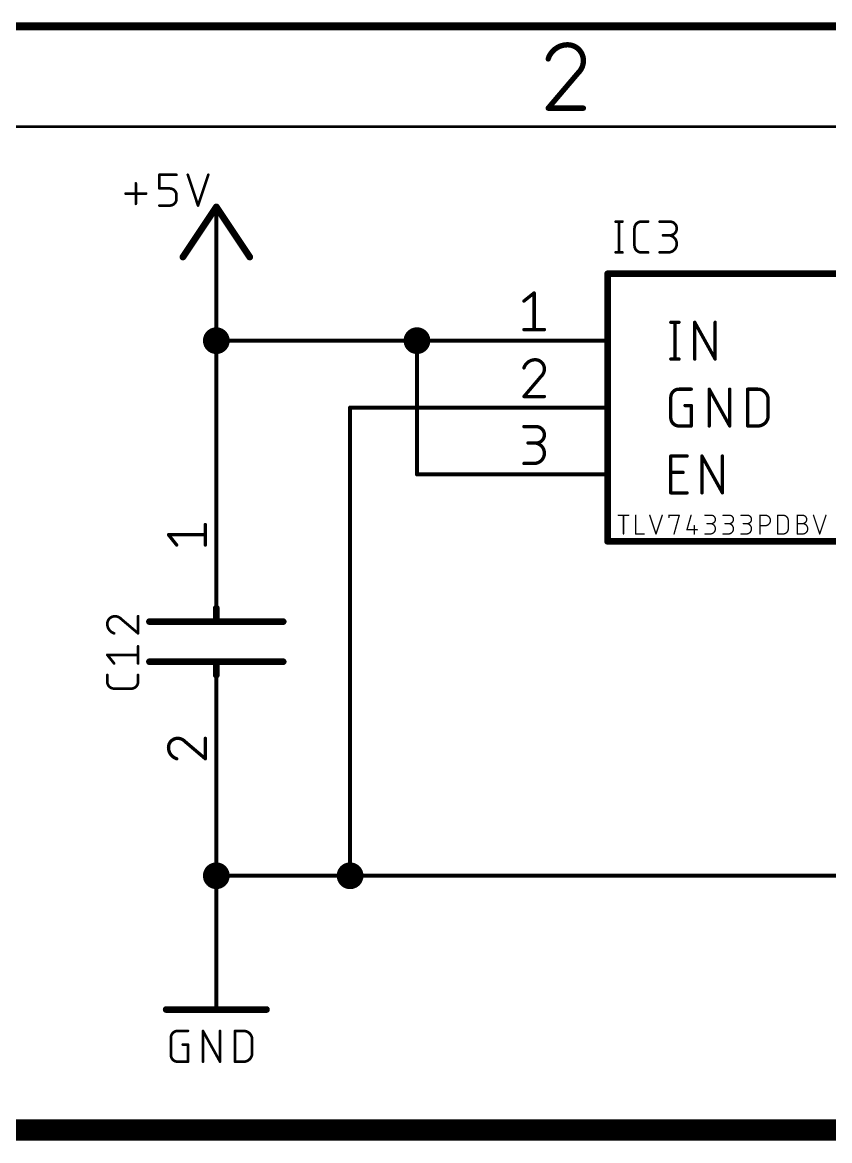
# Model space of a CAD drawing. Extents: x 0 to 261, y -15 to 164.
# Drawn here: x 46.36 to 77.01, y 121.51 to 163.98 of the extents above; entities that cross this region are included whole.
import ezdxf

# ---------------------------------------------------------------- set-up
doc = ezdxf.new("R2010")
doc.units = 0
for name, color, linetype in [('91', 110, 'CONTINUOUS'), ('94', 12, 'CONTINUOUS'), ('95', 253, 'CONTINUOUS'), ('96', 253, 'CONTINUOUS')]:
    doc.layers.add(name, color=color, linetype=linetype)

msp = doc.modelspace()

# ---------------------------------------------------------------- linework, layer by layer
at = {"layer": '91', "const_width": 0.1524}
for points in [[(53.721, 151.892), (53.721, 154.432)], [(61.341, 151.892), (53.721, 151.892)], [(53.721, 151.892), (53.721, 146.812)], [(63.5, 151.892), (61.341, 151.892)], [(61.341, 146.812), (61.341, 151.892)], [(63.5, 149.352), (58.801, 149.352)], [(58.801, 149.352), (58.801, 131.572)], [(63.5, 146.812), (61.341, 146.812)], [(53.721, 134.112), (53.721, 131.572)], [(53.721, 131.572), (53.721, 129.032)], [(58.801, 131.572), (53.721, 131.572)], [(91.821, 131.572), (58.801, 131.572)]]:
    msp.add_lwpolyline(points, dxfattribs=at)
at = {"layer": '91'}
for points, const_width in [([(53.7591, 154.432, 1), (53.6829, 154.432)], 0.0762), ([(53.721, 151.638, 1), (53.721, 152.146, 1), (53.721, 151.638)], 0.508), ([(61.341, 151.638, 1), (61.341, 152.146, 1), (61.341, 151.638)], 0.508), ([(53.721, 151.9301, 1), (53.721, 151.8539)], 0.0762), ([(53.7591, 151.892, 1), (53.6829, 151.892)], 0.0762), ([(53.6829, 151.892, 1), (53.7591, 151.892)], 0.0762), ([(61.341, 151.9301, 1), (61.341, 151.8539)], 0.0762), ([(61.3791, 151.892, 1), (61.3029, 151.892)], 0.0762), ([(61.341, 151.8539, 1), (61.341, 151.9301)], 0.0762), ([(63.5, 151.8539, 1), (63.5, 151.9301)], 0.0762), ([(58.801, 149.3901, 1), (58.801, 149.3139)], 0.0762), ([(58.8391, 149.352, 1), (58.7629, 149.352)], 0.0762), ([(63.5, 149.3139, 1), (63.5, 149.3901)], 0.0762), ([(53.6829, 146.812, 1), (53.7591, 146.812)], 0.0762), ([(61.341, 146.8501, 1), (61.341, 146.7739)], 0.0762), ([(61.3029, 146.812, 1), (61.3791, 146.812)], 0.0762), ([(63.5, 146.7739, 1), (63.5, 146.8501)], 0.0762), ([(53.7591, 134.112, 1), (53.6829, 134.112)], 0.0762), ([(53.721, 131.318, 1), (53.721, 131.826, 1), (53.721, 131.318)], 0.508), ([(58.801, 131.318, 1), (58.801, 131.826, 1), (58.801, 131.318)], 0.508), ([(53.7591, 131.572, 1), (53.6829, 131.572)], 0.0762), ([(53.721, 131.6101, 1), (53.721, 131.5339)], 0.0762), ([(58.801, 131.6101, 1), (58.801, 131.5339)], 0.0762), ([(58.801, 131.5339, 1), (58.801, 131.6101)], 0.0762), ([(53.6829, 131.572, 1), (53.7591, 131.572)], 0.0762), ([(58.7629, 131.572, 1), (58.8391, 131.572)], 0.0762), ([(53.6829, 129.032, 1), (53.7591, 129.032)], 0.0762)]:
    msp.add_lwpolyline(points, format="xyb", dxfattribs=dict(at, const_width=const_width))
at = {"layer": '94'}
for points, const_width in [([(260.35, 163.83), (0, 163.83)], 0.3), ([(67.4605, 162.0587), (66.3239, 160.7216)], 0.2032), ([(66.3239, 160.7216), (67.6611, 160.7216)], 0.2032), ([(256.54, 160.02), (3.81, 160.02)], 0.1), ([(53.721, 156.972), (52.451, 155.067)], 0.254), ([(54.991, 155.067), (53.721, 156.972)], 0.254), ([(53.721, 154.432), (53.721, 156.972)], 0.1524), ([(68.58, 154.432), (83.82, 154.432)], 0.254), ([(68.58, 154.432), (68.58, 144.272)], 0.254), ([(63.5, 151.892), (68.58, 151.892)], 0.1524), ([(63.5, 149.352), (68.58, 149.352)], 0.1524), ([(53.721, 146.812), (53.721, 141.732)], 0.1524), ([(63.5, 146.812), (68.58, 146.812)], 0.1524), ([(83.82, 144.272), (68.58, 144.272)], 0.254), ([(53.721, 141.732), (53.721, 141.224)], 0.254), ([(56.261, 141.224), (51.181, 141.224)], 0.254), ([(56.261, 139.7), (51.181, 139.7)], 0.254), ([(53.721, 139.7), (53.721, 139.192)], 0.254), ([(53.721, 134.112), (53.721, 139.192)], 0.1524), ([(53.721, 129.032), (53.721, 126.492)], 0.1524), ([(51.816, 126.492), (55.626, 126.492)], 0.254)]:
    msp.add_lwpolyline(points, dxfattribs=dict(at, const_width=const_width))
for points, const_width in [([(67.0594, 163.1284, 0.3252), (66.3239, 162.5936)], 0.2032), ([(67.6611, 162.5267, 0.4142), (67.0594, 163.1284)], 0.2032), ([(67.0594, 163.1792, 1), (67.0594, 163.0776)], 0.1016), ([(67.0594, 163.0776, 1), (67.0594, 163.1792)], 0.1016), ([(66.2756, 162.6092, 1), (66.3723, 162.5779)], 0.1016), ([(67.4605, 162.0587, 0.2053), (67.6611, 162.5267)], 0.2032), ([(67.7119, 162.5267, 1), (67.6103, 162.5267)], 0.1016), ([(67.6103, 162.5267, 1), (67.7119, 162.5267)], 0.1016), ([(67.4255, 162.0955, 1), (67.4955, 162.0219)], 0.1016), ([(67.4992, 162.0258, 1), (67.4218, 162.0916)], 0.1016), ([(66.3239, 160.7724, 1), (66.3239, 160.6708)], 0.1016), ([(66.2852, 160.7545, 1), (66.3627, 160.6887)], 0.1016), ([(67.6611, 160.6708, 1), (67.6611, 160.7724)], 0.1016), ([(53.7738, 157.0072, 1), (53.6682, 156.9368)], 0.127), ([(53.7738, 156.9368, 1), (53.6682, 157.0072)], 0.127), ([(53.7591, 156.972, 1), (53.6829, 156.972)], 0.0762), ([(52.3982, 155.1022, 1), (52.5038, 155.0318)], 0.127), ([(54.9382, 155.0318, 1), (55.0438, 155.1022)], 0.127), ([(53.6829, 154.432, 1), (53.7591, 154.432)], 0.0762), ([(68.58, 154.4955, 1), (68.58, 154.3685)], 0.127), ([(68.6435, 154.432, 1), (68.5165, 154.432)], 0.127), ([(63.5, 151.9301, 1), (63.5, 151.8539)], 0.0762), ([(68.58, 151.8539, 1), (68.58, 151.9301)], 0.0762), ([(63.5, 149.3901, 1), (63.5, 149.3139)], 0.0762), ([(68.58, 149.3139, 1), (68.58, 149.3901)], 0.0762), ([(53.7591, 146.812, 1), (53.6829, 146.812)], 0.0762), ([(63.5, 146.8501, 1), (63.5, 146.7739)], 0.0762), ([(68.58, 146.7739, 1), (68.58, 146.8501)], 0.0762), ([(68.58, 144.3355, 1), (68.58, 144.2085)], 0.127), ([(68.5165, 144.272, 1), (68.6435, 144.272)], 0.127), ([(53.7845, 141.732, 1), (53.6575, 141.732)], 0.127), ([(53.6829, 141.732, 1), (53.7591, 141.732)], 0.0762), ([(51.181, 141.2875, 1), (51.181, 141.1605)], 0.127), ([(53.6575, 141.224, 1), (53.7845, 141.224)], 0.127), ([(56.261, 141.1605, 1), (56.261, 141.2875)], 0.127), ([(51.181, 139.7635, 1), (51.181, 139.6365)], 0.127), ([(53.7845, 139.7, 1), (53.6575, 139.7)], 0.127), ([(56.261, 139.6365, 1), (56.261, 139.7635)], 0.127), ([(53.6575, 139.192, 1), (53.7845, 139.192)], 0.127), ([(53.7591, 139.192, 1), (53.6829, 139.192)], 0.0762), ([(53.6829, 134.112, 1), (53.7591, 134.112)], 0.0762), ([(53.7591, 129.032, 1), (53.6829, 129.032)], 0.0762), ([(51.816, 126.5555, 1), (51.816, 126.4285)], 0.127), ([(55.626, 126.4285, 1), (55.626, 126.5555)], 0.127), ([(53.6829, 126.492, 1), (53.7591, 126.492)], 0.0762)]:
    msp.add_lwpolyline(points, format="xyb", dxfattribs=dict(at, const_width=const_width))
at = {"layer": '95'}
for points, const_width in [([(68.8848, 156.4132), (69.1444, 156.4132)], 0.1016), ([(69.0146, 156.4132), (69.0146, 155.2448)], 0.1016), ([(69.8608, 156.4132), (70.1204, 156.4132)], 0.1016), ([(70.557, 156.4132), (70.9464, 156.4132)], 0.1016), ([(69.6011, 155.5044), (69.6011, 156.1536)], 0.1016), ([(70.9464, 155.8939), (70.6868, 155.8939)], 0.1016), ([(68.8848, 155.2448), (69.1444, 155.2448)], 0.1016), ([(70.1204, 155.2448), (69.8608, 155.2448)], 0.1016), ([(70.557, 155.2448), (70.8815, 155.2448)], 0.1016), ([(65.4036, 153.3977), (65.7916, 153.7081)], 0.127), ([(65.7916, 153.7081), (65.7916, 152.3111)], 0.127), ([(70.9803, 152.5905), (71.2907, 152.5905)], 0.127), ([(71.1355, 152.5905), (71.1355, 151.1935)], 0.127), ([(71.8882, 151.1935), (71.8882, 152.5905)], 0.127), ([(71.8882, 152.5905), (72.6643, 151.1935)], 0.127), ([(72.6643, 151.1935), (72.6643, 152.5905)], 0.127), ([(65.4036, 152.3111), (66.1797, 152.3111)], 0.127), ([(70.9803, 151.1935), (71.2907, 151.1935)], 0.127), ([(66.0633, 150.5472), (65.4036, 149.7711)], 0.127), ([(71.2907, 150.0505), (71.7564, 150.0505)], 0.127), ([(72.4404, 148.6535), (72.4404, 150.0505)], 0.127), ([(72.4404, 150.0505), (73.2165, 148.6535)], 0.127), ([(73.2165, 148.6535), (73.2165, 150.0505)], 0.127), ([(73.9005, 148.6535), (73.9005, 150.0505)], 0.127), ([(73.9005, 150.0505), (74.2886, 150.0505)], 0.127), ([(65.4036, 149.7711), (66.1797, 149.7711)], 0.127), ([(70.9803, 148.9639), (70.9803, 149.7401)], 0.127), ([(71.5236, 149.4296), (71.7564, 149.4296)], 0.127), ([(71.7564, 149.4296), (71.7564, 148.6535)], 0.127), ([(74.6766, 149.6624), (74.6766, 149.0416)], 0.127), ([(65.4036, 148.6281), (65.8693, 148.6281)], 0.127), ([(71.7564, 148.6535), (71.2907, 148.6535)], 0.127), ([(74.2886, 148.6535), (73.9005, 148.6535)], 0.127), ([(65.8693, 148.0072), (65.5588, 148.0072)], 0.127), ([(70.9803, 146.1135), (70.9803, 147.5105)], 0.127), ([(70.9803, 147.5105), (71.6012, 147.5105)], 0.127), ([(72.1639, 146.1135), (72.1639, 147.5105)], 0.127), ([(72.1639, 147.5105), (72.94, 146.1135)], 0.127), ([(72.94, 146.1135), (72.94, 147.5105)], 0.127), ([(65.4036, 147.2311), (65.7916, 147.2311)], 0.127), ([(70.9803, 146.8896), (71.446, 146.8896)], 0.127), ([(71.6012, 146.1135), (70.9803, 146.1135)], 0.127), ([(53.3019, 144.1323), (53.3019, 144.9084)], 0.127), ([(52.2153, 144.1323), (51.9049, 144.5204)], 0.127), ([(51.9049, 144.5204), (53.3019, 144.5204)], 0.127), ([(50.7492, 140.7781), (50.7492, 141.4272)], 0.1016), ([(50.1001, 141.3298), (50.7492, 140.7781)], 0.1016), ([(50.7492, 139.6351), (50.7492, 140.2842)], 0.1016), ([(49.8404, 139.6351), (49.5808, 139.9596)], 0.1016), ([(49.5808, 139.9596), (50.7492, 139.9596)], 0.1016), ([(49.5808, 138.9389), (49.5808, 139.1986)], 0.1016), ([(50.7492, 139.1986), (50.7492, 138.9389)], 0.1016), ([(50.4896, 138.6793), (49.8404, 138.6793)], 0.1016), ([(53.3019, 136.0156), (53.3019, 136.7917)], 0.127), ([(52.5258, 136.6753), (53.3019, 136.0156)], 0.127), ([(5.08, 121.92), (99.06, 121.92)], 0.8128)]:
    msp.add_lwpolyline(points, dxfattribs=dict(at, const_width=const_width))
for points, const_width in [([(68.8848, 156.4386, 1), (68.8848, 156.3878)], 0.0508), ([(69.04, 156.4132, 1), (68.9892, 156.4132)], 0.0508), ([(69.1444, 156.3878, 1), (69.1444, 156.4386)], 0.0508), ([(69.8608, 156.4132, 0.4142), (69.6011, 156.1536)], 0.1016), ([(69.8608, 156.4386, 1), (69.8608, 156.3878)], 0.0508), ([(69.8608, 156.3878, 1), (69.8608, 156.4386)], 0.0508), ([(70.1204, 156.3878, 1), (70.1204, 156.4386)], 0.0508), ([(70.557, 156.4386, 1), (70.557, 156.3878)], 0.0508), ([(70.9464, 155.8939, 1), (70.9464, 156.4132)], 0.1016), ([(70.9464, 156.4386, 1), (70.9464, 156.3878)], 0.0508), ([(70.9464, 156.3878, 1), (70.9464, 156.4386)], 0.0508), ([(69.6265, 156.1536, 1), (69.5757, 156.1536)], 0.0508), ([(69.5757, 156.1536, 1), (69.6265, 156.1536)], 0.0508), ([(70.6868, 155.9193, 1), (70.6868, 155.8685)], 0.0508), ([(70.8815, 155.2448, 1), (70.8815, 155.8939)], 0.1016), ([(70.8815, 155.9193, 1), (70.8815, 155.8685)], 0.0508), ([(70.9464, 155.9193, 1), (70.9464, 155.8685)], 0.0508), ([(70.9464, 155.8685, 1), (70.9464, 155.9193)], 0.0508), ([(69.6011, 155.5044, 0.4142), (69.8608, 155.2448)], 0.1016), ([(69.6265, 155.5044, 1), (69.5757, 155.5044)], 0.0508), ([(69.5757, 155.5044, 1), (69.6265, 155.5044)], 0.0508), ([(68.8848, 155.2702, 1), (68.8848, 155.2194)], 0.0508), ([(68.9892, 155.2448, 1), (69.04, 155.2448)], 0.0508), ([(69.1444, 155.2194, 1), (69.1444, 155.2702)], 0.0508), ([(69.8608, 155.2702, 1), (69.8608, 155.2194)], 0.0508), ([(69.8608, 155.2194, 1), (69.8608, 155.2702)], 0.0508), ([(70.1204, 155.2194, 1), (70.1204, 155.2702)], 0.0508), ([(70.557, 155.2702, 1), (70.557, 155.2194)], 0.0508), ([(70.8815, 155.2702, 1), (70.8815, 155.2194)], 0.0508), ([(70.8815, 155.2194, 1), (70.8815, 155.2702)], 0.0508), ([(65.8234, 153.7081, 1), (65.7599, 153.7081)], 0.0635), ([(65.8115, 153.6833, 1), (65.7718, 153.7329)], 0.0635), ([(65.3838, 153.4224, 1), (65.4234, 153.3729)], 0.0635), ([(70.9803, 152.6223, 1), (70.9803, 152.5588)], 0.0635), ([(71.1673, 152.5905, 1), (71.1038, 152.5905)], 0.0635), ([(71.2907, 152.5588, 1), (71.2907, 152.6223)], 0.0635), ([(71.9199, 152.5905, 1), (71.8564, 152.5905)], 0.0635), ([(71.9159, 152.6059, 1), (71.8604, 152.5751)], 0.0635), ([(72.696, 152.5905, 1), (72.6325, 152.5905)], 0.0635), ([(65.4036, 152.3428, 1), (65.4036, 152.2794)], 0.0635), ([(65.7599, 152.3111, 1), (65.8234, 152.3111)], 0.0635), ([(66.1797, 152.2794, 1), (66.1797, 152.3428)], 0.0635), ([(65.8304, 151.1681, 0.3252), (65.4036, 150.8577)], 0.127), ([(66.1797, 150.8188, 0.4142), (65.8304, 151.1681)], 0.127), ([(65.8304, 151.1998, 1), (65.8304, 151.1364)], 0.0635), ([(65.8305, 151.1364, 1), (65.8304, 151.1998)], 0.0635), ([(70.9803, 151.2252, 1), (70.9803, 151.1618)], 0.0635), ([(71.1038, 151.1935, 1), (71.1673, 151.1935)], 0.0635), ([(71.2907, 151.1618, 1), (71.2907, 151.2252)], 0.0635), ([(71.8564, 151.1935, 1), (71.9199, 151.1935)], 0.0635), ([(72.6325, 151.1935, 1), (72.696, 151.1935)], 0.0635), ([(72.6365, 151.1781, 1), (72.692, 151.2089)], 0.0635), ([(65.3734, 150.8674, 1), (65.4338, 150.8479)], 0.0635), ([(66.0633, 150.5472, 0.2053), (66.1797, 150.8188)], 0.127), ([(66.2114, 150.8188, 1), (66.148, 150.8189)], 0.0635), ([(66.1479, 150.8188, 1), (66.2114, 150.8188)], 0.0635), ([(66.0414, 150.5702, 1), (66.0852, 150.5242)], 0.0635), ([(66.0875, 150.5266, 1), (66.0391, 150.5678)], 0.0635), ([(71.2907, 150.0505, 0.4142), (70.9803, 149.7401)], 0.127), ([(71.2907, 150.0822, 1), (71.2907, 150.0188)], 0.0635), ([(71.2907, 150.0188, 1), (71.2907, 150.0822)], 0.0635), ([(71.7564, 150.0188, 1), (71.7564, 150.0822)], 0.0635), ([(72.4722, 150.0505, 1), (72.4087, 150.0505)], 0.0635), ([(72.4682, 150.0659, 1), (72.4127, 150.0351)], 0.0635), ([(73.2483, 150.0505, 1), (73.1848, 150.0505)], 0.0635), ([(73.9323, 150.0505, 1), (73.8688, 150.0505)], 0.0635), ([(73.9005, 150.0822, 1), (73.9005, 150.0188)], 0.0635), ([(74.6766, 149.6624, 0.4142), (74.2886, 150.0505)], 0.127), ([(74.2886, 150.0822, 1), (74.2886, 150.0188)], 0.0635), ([(74.2886, 150.0188, 1), (74.2886, 150.0822)], 0.0635), ([(65.4036, 149.8029, 1), (65.4036, 149.7394)], 0.0635), ([(65.3794, 149.7917, 1), (65.4278, 149.7505)], 0.0635), ([(66.1797, 149.7394, 1), (66.1797, 149.8029)], 0.0635), ([(71.0121, 149.7401, 1), (70.9485, 149.7401)], 0.0635), ([(70.9485, 149.7401, 1), (71.0121, 149.7401)], 0.0635), ([(71.5236, 149.4614, 1), (71.5236, 149.3979)], 0.0635), ([(71.7882, 149.4296, 1), (71.7247, 149.4296)], 0.0635), ([(71.7564, 149.3979, 1), (71.7564, 149.4614)], 0.0635), ([(74.7084, 149.6624, 1), (74.6449, 149.6624)], 0.0635), ([(74.6449, 149.6624, 1), (74.7084, 149.6624)], 0.0635), ([(74.2886, 148.6535, 0.4142), (74.6766, 149.0416)], 0.127), ([(74.7084, 149.0416, 1), (74.6449, 149.0416)], 0.0635), ([(74.6449, 149.0416, 1), (74.7084, 149.0416)], 0.0635), ([(65.4036, 148.6599, 1), (65.4036, 148.5964)], 0.0635), ([(65.8693, 148.0072, 1), (65.8693, 148.6281)], 0.127), ([(65.8693, 148.6599, 1), (65.8693, 148.5964)], 0.0635), ([(65.8693, 148.5964, 1), (65.8693, 148.6599)], 0.0635), ([(71.0121, 148.9639, 1), (70.9485, 148.9639)], 0.0635), ([(70.9485, 148.9639, 1), (71.0121, 148.9639)], 0.0635), ([(70.9803, 148.9639, 0.4142), (71.2907, 148.6535)], 0.127), ([(71.2907, 148.6852, 1), (71.2907, 148.6218)], 0.0635), ([(71.2907, 148.6218, 1), (71.2907, 148.6852)], 0.0635), ([(71.7247, 148.6535, 1), (71.7882, 148.6535)], 0.0635), ([(71.7564, 148.6218, 1), (71.7564, 148.6852)], 0.0635), ([(72.4087, 148.6535, 1), (72.4722, 148.6535)], 0.0635), ([(73.1848, 148.6535, 1), (73.2483, 148.6535)], 0.0635), ([(73.1888, 148.6381, 1), (73.2443, 148.6689)], 0.0635), ([(73.9005, 148.6852, 1), (73.9005, 148.6218)], 0.0635), ([(73.8688, 148.6535, 1), (73.9323, 148.6535)], 0.0635), ([(74.2886, 148.6852, 1), (74.2886, 148.6218)], 0.0635), ([(74.2886, 148.6218, 1), (74.2886, 148.6852)], 0.0635), ([(65.5588, 148.039, 1), (65.5588, 147.9755)], 0.0635), ([(65.7916, 147.2311, 1), (65.7916, 148.0072)], 0.127), ([(65.7916, 148.039, 1), (65.7916, 147.9755)], 0.0635), ([(65.8693, 148.039, 1), (65.8693, 147.9755)], 0.0635), ([(65.8693, 147.9755, 1), (65.8693, 148.039)], 0.0635), ([(71.0121, 147.5105, 1), (70.9485, 147.5105)], 0.0635), ([(70.9803, 147.5422, 1), (70.9803, 147.4788)], 0.0635), ([(71.6012, 147.4788, 1), (71.6012, 147.5422)], 0.0635), ([(72.1956, 147.5105, 1), (72.1321, 147.5105)], 0.0635), ([(72.1916, 147.5259, 1), (72.1361, 147.4951)], 0.0635), ([(72.9718, 147.5105, 1), (72.9083, 147.5105)], 0.0635), ([(65.4036, 147.2628, 1), (65.4036, 147.1994)], 0.0635), ([(65.7916, 147.2628, 1), (65.7916, 147.1994)], 0.0635), ([(65.7916, 147.1994, 1), (65.7916, 147.2628)], 0.0635), ([(70.9803, 146.9214, 1), (70.9803, 146.8579)], 0.0635), ([(71.446, 146.8579, 1), (71.446, 146.9214)], 0.0635), ([(70.9485, 146.1135, 1), (71.0121, 146.1135)], 0.0635), ([(70.9803, 146.1453, 1), (70.9803, 146.0818)], 0.0635), ([(71.6012, 146.0818, 1), (71.6012, 146.1453)], 0.0635), ([(72.1321, 146.1135, 1), (72.1956, 146.1135)], 0.0635), ([(72.9083, 146.1135, 1), (72.9718, 146.1135)], 0.0635), ([(72.9122, 146.0981, 1), (72.9678, 146.1289)], 0.0635), ([(53.3337, 144.9084, 1), (53.2702, 144.9084)], 0.0635), ([(51.9297, 144.5402, 1), (51.8801, 144.5005)], 0.0635), ([(51.9049, 144.5521, 1), (51.9049, 144.4886)], 0.0635), ([(53.3019, 144.4886, 1), (53.3019, 144.5521)], 0.0635), ([(52.1906, 144.1125, 1), (52.2401, 144.1521)], 0.0635), ([(53.2702, 144.1323, 1), (53.3337, 144.1323)], 0.0635), ([(49.8729, 141.4272, 0.4142), (49.5808, 141.1351)], 0.1016), ([(50.1001, 141.3298, 0.2053), (49.8729, 141.4272)], 0.1016), ([(49.8729, 141.4526, 1), (49.8729, 141.4018)], 0.0508), ([(49.8729, 141.4018, 1), (49.8729, 141.4526)], 0.0508), ([(50.7746, 141.4272, 1), (50.7238, 141.4272)], 0.0508), ([(49.5808, 141.1351, 0.3252), (49.8404, 140.7781)], 0.1016), ([(49.6062, 141.1351, 1), (49.5554, 141.1351)], 0.0508), ([(49.5554, 141.1351, 1), (49.6062, 141.1351)], 0.0508), ([(50.1165, 141.3492, 1), (50.0836, 141.3105)], 0.0508), ([(50.0817, 141.3123, 1), (50.1185, 141.3474)], 0.0508), ([(49.8326, 140.7539, 1), (49.8483, 140.8023)], 0.0508), ([(50.7238, 140.7781, 1), (50.7746, 140.7781)], 0.0508), ([(50.7327, 140.7587, 1), (50.7657, 140.7974)], 0.0508), ([(50.7746, 140.2842, 1), (50.7238, 140.2842)], 0.0508), ([(49.6006, 139.9755, 1), (49.561, 139.9438)], 0.0508), ([(49.5808, 139.985, 1), (49.5808, 139.9342)], 0.0508), ([(50.7492, 139.9342, 1), (50.7492, 139.985)], 0.0508), ([(49.8206, 139.6192, 1), (49.8603, 139.651)], 0.0508), ([(50.7238, 139.6351, 1), (50.7746, 139.6351)], 0.0508), ([(49.6062, 139.1986, 1), (49.5554, 139.1986)], 0.0508), ([(49.5808, 138.9389, 0.4142), (49.8404, 138.6793)], 0.1016), ([(49.6062, 138.9389, 1), (49.5554, 138.9389)], 0.0508), ([(49.5554, 138.9389, 1), (49.6062, 138.9389)], 0.0508), ([(50.4896, 138.6793, 0.4142), (50.7492, 138.9389)], 0.1016), ([(50.7746, 139.1986, 1), (50.7238, 139.1986)], 0.0508), ([(50.7746, 138.9389, 1), (50.7238, 138.9389)], 0.0508), ([(50.7238, 138.9389, 1), (50.7746, 138.9389)], 0.0508), ([(49.8404, 138.7047, 1), (49.8404, 138.6539)], 0.0508), ([(49.8404, 138.6539, 1), (49.8404, 138.7047)], 0.0508), ([(50.4896, 138.7047, 1), (50.4896, 138.6539)], 0.0508), ([(50.4896, 138.6539, 1), (50.4896, 138.7047)], 0.0508), ([(52.2542, 136.7917, 0.4142), (51.9049, 136.4425)], 0.127), ([(52.5258, 136.6753, 0.2053), (52.2542, 136.7917)], 0.127), ([(52.2541, 136.8234, 1), (52.2542, 136.76)], 0.0635), ([(52.2542, 136.76, 1), (52.2542, 136.8235)], 0.0635), ([(53.3337, 136.7917, 1), (53.2702, 136.7917)], 0.0635), ([(51.9049, 136.4425, 0.3252), (52.2153, 136.0156)], 0.127), ([(51.9366, 136.4425, 1), (51.8732, 136.4424)], 0.0635), ([(51.8732, 136.4425, 1), (51.9367, 136.4425)], 0.0635), ([(52.5464, 136.6995, 1), (52.5052, 136.6511)], 0.0635), ([(52.5028, 136.6534, 1), (52.5488, 136.6972)], 0.0635), ([(52.2056, 135.9854, 1), (52.2251, 136.0458)], 0.0635), ([(53.2702, 136.0156, 1), (53.3337, 136.0156)], 0.0635), ([(53.2813, 135.9914, 1), (53.3225, 136.0398)], 0.0635)]:
    msp.add_lwpolyline(points, format="xyb", dxfattribs=dict(at, const_width=const_width))
at = {"layer": '96'}
for points, const_width in [([(51.5592, 157.6719), (51.5592, 158.1912)], 0.1016), ([(51.5592, 158.1912), (52.2083, 158.1912)], 0.1016), ([(52.6373, 158.1912), (53.0267, 157.0228)], 0.1016), ([(53.0267, 157.0228), (53.4162, 158.1912)], 0.1016), ([(50.6645, 157.0877), (50.6645, 157.8666)], 0.1016), ([(51.9486, 157.6719), (51.5592, 157.6719)], 0.1016), ([(50.2751, 157.4772), (51.054, 157.4772)], 0.1016), ([(52.2083, 157.2824), (52.2083, 157.4123)], 0.1016), ([(51.5592, 157.0228), (51.9486, 157.0228)], 0.1016), ([(68.9864, 145.2626), (69.3815, 145.2626)], 0.0508), ([(69.184, 144.5514), (69.184, 145.2626)], 0.0508), ([(69.6506, 145.2626), (69.6506, 144.5514)], 0.0508), ([(70.1813, 145.2626), (70.4184, 144.5514)], 0.0508), ([(70.4184, 144.5514), (70.6555, 145.2626)], 0.0508), ([(70.9066, 145.1836), (70.9066, 145.2626)], 0.0508), ([(70.9066, 145.2626), (71.3017, 145.2626)], 0.0508), ([(71.3017, 145.2626), (71.1042, 144.5514)], 0.0508), ([(71.7505, 145.2626), (71.5924, 144.7094)], 0.0508), ([(72.2782, 145.2626), (72.5153, 145.2626)], 0.0508), ([(72.964, 145.2626), (73.2011, 145.2626)], 0.0508), ([(73.6498, 145.2626), (73.8869, 145.2626)], 0.0508), ([(74.3678, 144.5514), (74.3678, 145.2626)], 0.0508), ([(74.3678, 145.2626), (74.5653, 145.2626)], 0.0508), ([(75.0443, 144.5514), (75.0443, 145.2626)], 0.0508), ([(75.0443, 145.2626), (75.2418, 145.2626)], 0.0508), ([(75.7851, 144.5514), (75.7851, 145.2626)], 0.0508), ([(75.7851, 145.2626), (75.9827, 145.2626)], 0.0508), ([(76.3992, 145.2626), (76.6363, 144.5514)], 0.0508), ([(76.6363, 144.5514), (76.8733, 145.2626)], 0.0508), ([(71.869, 144.8675), (71.869, 144.5514)], 0.0508), ([(72.5153, 144.9465), (72.3572, 144.9465)], 0.0508), ([(73.2011, 144.9465), (73.043, 144.9465)], 0.0508), ([(73.8869, 144.9465), (73.7288, 144.9465)], 0.0508), ([(74.5653, 144.8675), (74.3678, 144.8675)], 0.0508), ([(75.4394, 145.065), (75.4394, 144.749)], 0.0508), ([(75.7851, 144.9465), (75.9827, 144.9465)], 0.0508), ([(69.6506, 144.5514), (69.9667, 144.5514)], 0.0508), ([(71.5924, 144.7094), (71.9875, 144.7094)], 0.0508), ([(72.2782, 144.5514), (72.4758, 144.5514)], 0.0508), ([(72.964, 144.5514), (73.1616, 144.5514)], 0.0508), ([(73.6498, 144.5514), (73.8474, 144.5514)], 0.0508), ([(75.2418, 144.5514), (75.0443, 144.5514)], 0.0508), ([(75.9827, 144.5514), (75.7851, 144.5514)], 0.0508), ([(52.2534, 125.6792), (52.6429, 125.6792)], 0.1016), ([(53.213, 124.5108), (53.213, 125.6792)], 0.1016), ([(53.213, 125.6792), (53.8621, 124.5108)], 0.1016), ([(53.8621, 124.5108), (53.8621, 125.6792)], 0.1016), ([(54.4322, 124.5108), (54.4322, 125.6792)], 0.1016), ([(54.4322, 125.6792), (54.7567, 125.6792)], 0.1016), ([(51.9938, 124.7704), (51.9938, 125.4196)], 0.1016), ([(55.0813, 125.3546), (55.0813, 124.8354)], 0.1016), ([(52.4482, 125.1599), (52.6429, 125.1599)], 0.1016), ([(52.6429, 125.1599), (52.6429, 124.5108)], 0.1016), ([(52.6429, 124.5108), (52.2534, 124.5108)], 0.1016), ([(54.7567, 124.5108), (54.4322, 124.5108)], 0.1016)]:
    msp.add_lwpolyline(points, dxfattribs=dict(at, const_width=const_width))
for points, const_width in [([(51.5846, 158.1912, 1), (51.5338, 158.1912)], 0.0508), ([(51.5592, 158.2166, 1), (51.5592, 158.1658)], 0.0508), ([(52.2083, 158.1658, 1), (52.2083, 158.2166)], 0.0508), ([(52.6614, 158.1992, 1), (52.6132, 158.1832)], 0.0508), ([(53.4403, 158.1832, 1), (53.3921, 158.1992)], 0.0508), ([(50.6899, 157.8666, 1), (50.6391, 157.8666)], 0.0508), ([(51.5592, 157.6973, 1), (51.5592, 157.6465)], 0.0508), ([(51.5338, 157.6719, 1), (51.5846, 157.6719)], 0.0508), ([(52.2083, 157.4123, 0.4142), (51.9486, 157.6719)], 0.1016), ([(51.9486, 157.6973, 1), (51.9486, 157.6465)], 0.0508), ([(51.9486, 157.6465, 1), (51.9486, 157.6973)], 0.0508), ([(50.2751, 157.5026, 1), (50.2751, 157.4518)], 0.0508), ([(51.054, 157.4518, 1), (51.054, 157.5026)], 0.0508), ([(51.9486, 157.0228, 0.4142), (52.2083, 157.2824)], 0.1016), ([(52.2337, 157.4123, 1), (52.1829, 157.4123)], 0.0508), ([(52.1829, 157.4123, 1), (52.2337, 157.4123)], 0.0508), ([(52.2337, 157.2824, 1), (52.1829, 157.2824)], 0.0508), ([(52.1829, 157.2824, 1), (52.2337, 157.2824)], 0.0508), ([(50.6391, 157.0877, 1), (50.6899, 157.0877)], 0.0508), ([(51.5592, 157.0482, 1), (51.5592, 156.9974)], 0.0508), ([(51.9486, 157.0482, 1), (51.9486, 156.9974)], 0.0508), ([(51.9486, 156.9974, 1), (51.9486, 157.0482)], 0.0508), ([(53.0026, 157.0308, 1), (53.0508, 157.0148)], 0.0508), ([(53.0026, 157.0148, 1), (53.0508, 157.0308)], 0.0508), ([(68.9864, 145.2753, 1), (68.9864, 145.2499)], 0.0254), ([(69.1967, 145.2626, 1), (69.1713, 145.2626)], 0.0254), ([(69.3815, 145.2499, 1), (69.3815, 145.2753)], 0.0254), ([(69.6633, 145.2626, 1), (69.6379, 145.2626)], 0.0254), ([(70.1934, 145.2666, 1), (70.1693, 145.2586)], 0.0254), ([(70.6675, 145.2586, 1), (70.6434, 145.2666)], 0.0254), ([(70.9193, 145.2626, 1), (70.8939, 145.2626)], 0.0254), ([(70.9066, 145.2753, 1), (70.9066, 145.2499)], 0.0254), ([(71.314, 145.2592, 1), (71.2895, 145.266)], 0.0254), ([(71.3017, 145.2499, 1), (71.3017, 145.2753)], 0.0254), ([(71.7627, 145.2591, 1), (71.7383, 145.2661)], 0.0254), ([(72.2782, 145.2753, 1), (72.2782, 145.2499)], 0.0254), ([(72.5153, 144.9465, 1), (72.5153, 145.2626)], 0.0508), ([(72.5153, 145.2753, 1), (72.5153, 145.2499)], 0.0254), ([(72.5153, 145.2499, 1), (72.5153, 145.2753)], 0.0254), ([(72.964, 145.2753, 1), (72.964, 145.2499)], 0.0254), ([(73.2011, 144.9465, 1), (73.2011, 145.2626)], 0.0508), ([(73.2011, 145.2753, 1), (73.2011, 145.2499)], 0.0254), ([(73.2011, 145.2499, 1), (73.2011, 145.2753)], 0.0254), ([(73.6498, 145.2753, 1), (73.6498, 145.2499)], 0.0254), ([(73.8869, 144.9465, 1), (73.8869, 145.2626)], 0.0508), ([(73.8869, 145.2753, 1), (73.8869, 145.2499)], 0.0254), ([(73.8869, 145.2499, 1), (73.8869, 145.2753)], 0.0254), ([(74.3805, 145.2626, 1), (74.3551, 145.2626)], 0.0254), ([(74.3678, 145.2753, 1), (74.3678, 145.2499)], 0.0254), ([(74.5653, 144.8675, 1), (74.5653, 145.2626)], 0.0508), ([(74.5653, 145.2753, 1), (74.5653, 145.2499)], 0.0254), ([(74.5653, 145.2499, 1), (74.5653, 145.2753)], 0.0254), ([(75.057, 145.2626, 1), (75.0316, 145.2626)], 0.0254), ([(75.0443, 145.2753, 1), (75.0443, 145.2499)], 0.0254), ([(75.4394, 145.065, 0.4142), (75.2418, 145.2626)], 0.0508), ([(75.2418, 145.2753, 1), (75.2418, 145.2499)], 0.0254), ([(75.2418, 145.2499, 1), (75.2418, 145.2753)], 0.0254), ([(75.7978, 145.2626, 1), (75.7724, 145.2626)], 0.0254), ([(75.7851, 145.2753, 1), (75.7851, 145.2499)], 0.0254), ([(75.9827, 144.9465, 1), (75.9827, 145.2626)], 0.0508), ([(75.9827, 145.2753, 1), (75.9827, 145.2499)], 0.0254), ([(75.9827, 145.2499, 1), (75.9827, 145.2753)], 0.0254), ([(76.4113, 145.2666, 1), (76.3872, 145.2586)], 0.0254), ([(76.8854, 145.2586, 1), (76.8613, 145.2666)], 0.0254), ([(70.8939, 145.1836, 1), (70.9193, 145.1836)], 0.0254), ([(71.8817, 144.8675, 1), (71.8563, 144.8675)], 0.0254), ([(72.3572, 144.9592, 1), (72.3572, 144.9338)], 0.0254), ([(72.4758, 144.5514, 1), (72.4758, 144.9465)], 0.0508), ([(72.4758, 144.9592, 1), (72.4758, 144.9338)], 0.0254), ([(72.5153, 144.9592, 1), (72.5153, 144.9338)], 0.0254), ([(72.5153, 144.9338, 1), (72.5153, 144.9592)], 0.0254), ([(73.043, 144.9592, 1), (73.043, 144.9338)], 0.0254), ([(73.1616, 144.5514, 1), (73.1616, 144.9465)], 0.0508), ([(73.1616, 144.9592, 1), (73.1616, 144.9338)], 0.0254), ([(73.2011, 144.9592, 1), (73.2011, 144.9338)], 0.0254), ([(73.2011, 144.9338, 1), (73.2011, 144.9592)], 0.0254), ([(73.7288, 144.9592, 1), (73.7288, 144.9338)], 0.0254), ([(73.8474, 144.5514, 1), (73.8474, 144.9465)], 0.0508), ([(73.8474, 144.9592, 1), (73.8474, 144.9338)], 0.0254), ([(73.8869, 144.9592, 1), (73.8869, 144.9338)], 0.0254), ([(73.8869, 144.9338, 1), (73.8869, 144.9592)], 0.0254), ([(74.3678, 144.8802, 1), (74.3678, 144.8548)], 0.0254), ([(74.5653, 144.8802, 1), (74.5653, 144.8548)], 0.0254), ([(74.5653, 144.8548, 1), (74.5653, 144.8802)], 0.0254), ([(75.4521, 145.065, 1), (75.4267, 145.065)], 0.0254), ([(75.4267, 145.065, 1), (75.4521, 145.065)], 0.0254), ([(75.7851, 144.9592, 1), (75.7851, 144.9338)], 0.0254), ([(75.9827, 144.5514, 1), (75.9827, 144.9465)], 0.0508), ([(75.9827, 144.9592, 1), (75.9827, 144.9338)], 0.0254), ([(75.9827, 144.9592, 1), (75.9827, 144.9338)], 0.0254), ([(75.9827, 144.9338, 1), (75.9827, 144.9592)], 0.0254), ([(69.1713, 144.5514, 1), (69.1967, 144.5514)], 0.0254), ([(69.6506, 144.5641, 1), (69.6506, 144.5387)], 0.0254), ([(69.6379, 144.5514, 1), (69.6633, 144.5514)], 0.0254), ([(69.9667, 144.5387, 1), (69.9667, 144.5641)], 0.0254), ([(70.4063, 144.5554, 1), (70.4304, 144.5474)], 0.0254), ([(70.4063, 144.5474, 1), (70.4304, 144.5554)], 0.0254), ([(71.0919, 144.5548, 1), (71.1164, 144.548)], 0.0254), ([(71.5924, 144.7221, 1), (71.5924, 144.6967)], 0.0254), ([(71.5802, 144.7129, 1), (71.6046, 144.706)], 0.0254), ([(71.8563, 144.5514, 1), (71.8817, 144.5514)], 0.0254), ([(71.9875, 144.6967, 1), (71.9875, 144.7221)], 0.0254), ([(72.2782, 144.5641, 1), (72.2782, 144.5387)], 0.0254), ([(72.4758, 144.5641, 1), (72.4758, 144.5387)], 0.0254), ([(72.4758, 144.5387, 1), (72.4758, 144.5641)], 0.0254), ([(72.964, 144.5641, 1), (72.964, 144.5387)], 0.0254), ([(73.1616, 144.5641, 1), (73.1616, 144.5387)], 0.0254), ([(73.1616, 144.5387, 1), (73.1616, 144.5641)], 0.0254), ([(73.6498, 144.5641, 1), (73.6498, 144.5387)], 0.0254), ([(73.8474, 144.5641, 1), (73.8474, 144.5387)], 0.0254), ([(73.8474, 144.5387, 1), (73.8474, 144.5641)], 0.0254), ([(74.3551, 144.5514, 1), (74.3805, 144.5514)], 0.0254), ([(75.0443, 144.5641, 1), (75.0443, 144.5387)], 0.0254), ([(75.0316, 144.5514, 1), (75.057, 144.5514)], 0.0254), ([(75.2418, 144.5514, 0.4142), (75.4394, 144.749)], 0.0508), ([(75.2418, 144.5641, 1), (75.2418, 144.5387)], 0.0254), ([(75.2418, 144.5387, 1), (75.2418, 144.5641)], 0.0254), ([(75.4521, 144.749, 1), (75.4267, 144.749)], 0.0254), ([(75.4267, 144.749, 1), (75.4521, 144.749)], 0.0254), ([(75.7851, 144.5641, 1), (75.7851, 144.5387)], 0.0254), ([(75.7724, 144.5514, 1), (75.7978, 144.5514)], 0.0254), ([(75.9827, 144.5641, 1), (75.9827, 144.5387)], 0.0254), ([(75.9827, 144.5387, 1), (75.9827, 144.5641)], 0.0254), ([(76.6242, 144.5554, 1), (76.6483, 144.5474)], 0.0254), ([(76.6242, 144.5474, 1), (76.6483, 144.5554)], 0.0254), ([(52.2534, 125.6792, 0.4142), (51.9938, 125.4196)], 0.1016), ([(52.2534, 125.7046, 1), (52.2534, 125.6538)], 0.0508), ([(52.2534, 125.6538, 1), (52.2534, 125.7046)], 0.0508), ([(52.6429, 125.6538, 1), (52.6429, 125.7046)], 0.0508), ([(53.2384, 125.6792, 1), (53.1876, 125.6792)], 0.0508), ([(53.2352, 125.6915, 1), (53.1908, 125.6669)], 0.0508), ([(53.8875, 125.6792, 1), (53.8367, 125.6792)], 0.0508), ([(54.4576, 125.6792, 1), (54.4068, 125.6792)], 0.0508), ([(54.4322, 125.7046, 1), (54.4322, 125.6538)], 0.0508), ([(55.0813, 125.3546, 0.4142), (54.7567, 125.6792)], 0.1016), ([(54.7567, 125.7046, 1), (54.7567, 125.6538)], 0.0508), ([(54.7567, 125.6538, 1), (54.7567, 125.7046)], 0.0508), ([(52.0192, 125.4196, 1), (51.9684, 125.4196)], 0.0508), ([(51.9684, 125.4196, 1), (52.0192, 125.4196)], 0.0508), ([(55.1067, 125.3546, 1), (55.0559, 125.3546)], 0.0508), ([(55.0559, 125.3546, 1), (55.1067, 125.3546)], 0.0508), ([(52.4482, 125.1853, 1), (52.4482, 125.1345)], 0.0508), ([(52.6683, 125.1599, 1), (52.6175, 125.1599)], 0.0508), ([(52.6429, 125.1345, 1), (52.6429, 125.1853)], 0.0508), ([(54.7567, 124.5108, 0.4142), (55.0813, 124.8354)], 0.1016), ([(55.1067, 124.8354, 1), (55.0559, 124.8354)], 0.0508), ([(55.0559, 124.8354, 1), (55.1067, 124.8354)], 0.0508), ([(51.9938, 124.7704, 0.4142), (52.2534, 124.5108)], 0.1016), ([(52.0192, 124.7704, 1), (51.9684, 124.7704)], 0.0508), ([(51.9684, 124.7704, 1), (52.0192, 124.7704)], 0.0508), ([(52.2534, 124.5362, 1), (52.2534, 124.4854)], 0.0508), ([(52.2534, 124.4854, 1), (52.2534, 124.5362)], 0.0508), ([(52.6175, 124.5108, 1), (52.6683, 124.5108)], 0.0508), ([(52.6429, 124.4854, 1), (52.6429, 124.5362)], 0.0508), ([(53.1876, 124.5108, 1), (53.2384, 124.5108)], 0.0508), ([(53.8367, 124.5108, 1), (53.8875, 124.5108)], 0.0508), ([(53.8399, 124.4985, 1), (53.8843, 124.5231)], 0.0508), ([(54.4322, 124.5362, 1), (54.4322, 124.4854)], 0.0508), ([(54.4068, 124.5108, 1), (54.4576, 124.5108)], 0.0508), ([(54.7567, 124.5362, 1), (54.7567, 124.4854)], 0.0508), ([(54.7567, 124.4854, 1), (54.7567, 124.5362)], 0.0508)]:
    msp.add_lwpolyline(points, format="xyb", dxfattribs=dict(at, const_width=const_width))

doc.saveas('drawing.dxf')
